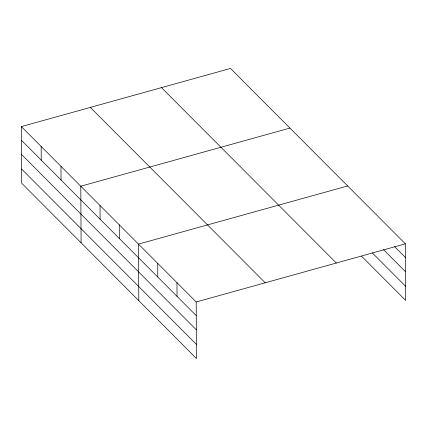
<?xml version="1.0" encoding="UTF-8"?>
<svg xmlns="http://www.w3.org/2000/svg" width="427" height="427" viewBox="0 0 427 427"><rect width="100%" height="100%" fill="white"/><g stroke="black" fill="none" stroke-linecap="round" stroke-linejoin="round"><path stroke-width="0.64" d="M21.35 126.589L196.19 301.985L196.484 358.563L21.649 183.167L21.35 126.589L230.516 68.437L405.351 243.833L405.65 300.411L361.557 256.179M289.96 128.073L80.794 186.22L81.093 242.803M347.658 185.953L138.492 244.1L138.791 300.683M196.19 301.985L405.351 243.833M394.639 246.694L405.426 257.518M383.451 249.555L405.501 271.673M372.269 252.848L405.575 286.255M161.491 87.626L336.332 263.021M90.375 107.396L265.215 282.791M21.419 140.275L196.26 315.67M21.494 154.43L196.335 329.825M21.574 169.012L196.415 344.408M176.959 282.69L177.029 296.375M157.723 263.395L157.798 277.08M119.261 224.81L119.33 238.496M100.03 205.515L100.099 219.2M60.981 166.343L61.05 180.029M41.163 146.466L41.238 160.152"/></g></svg>
